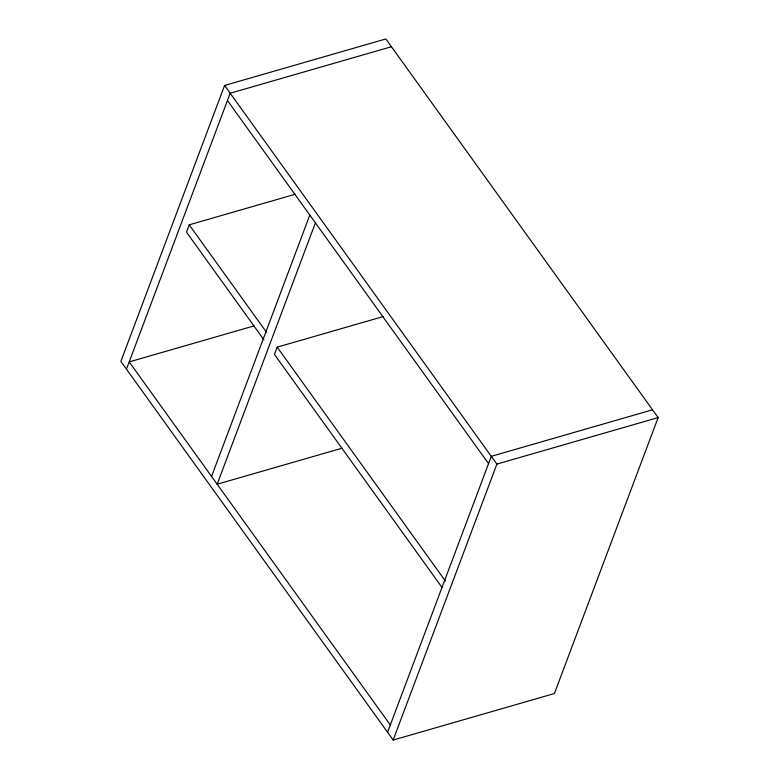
<?xml version="1.0" encoding="UTF-8"?>
<svg xmlns="http://www.w3.org/2000/svg" width="779" height="779" viewBox="0 0 779 779"><rect width="100%" height="100%" fill="white"/><g stroke="black" fill="none" stroke-linecap="round" stroke-linejoin="round"><path stroke-width="1.17" d="M224.586 85.466L120.862 361.417L393.161 740.05L554.414 693.534L658.138 417.583L385.839 38.95L224.586 85.466L496.885 464.099L393.161 740.05M126.461 369.197L230.185 93.246L391.428 46.73M295.426 194.195L189.219 224.829L186.473 232.123L263.877 339.751M211.567 476.446L309.808 215.082M315.407 222.862L217.166 484.226L342 448.217M383.395 316.508L277.188 347.152L274.451 354.445L441.907 587.298M387.572 732.27L491.296 456.319L652.539 409.803M254.227 325.836L129.197 361.904L390.308 724.976M496.885 464.099L658.138 417.583M227.439 100.54L488.55 463.612M189.219 224.829L266.622 332.458M277.188 347.152L445.364 580.988"/></g></svg>
